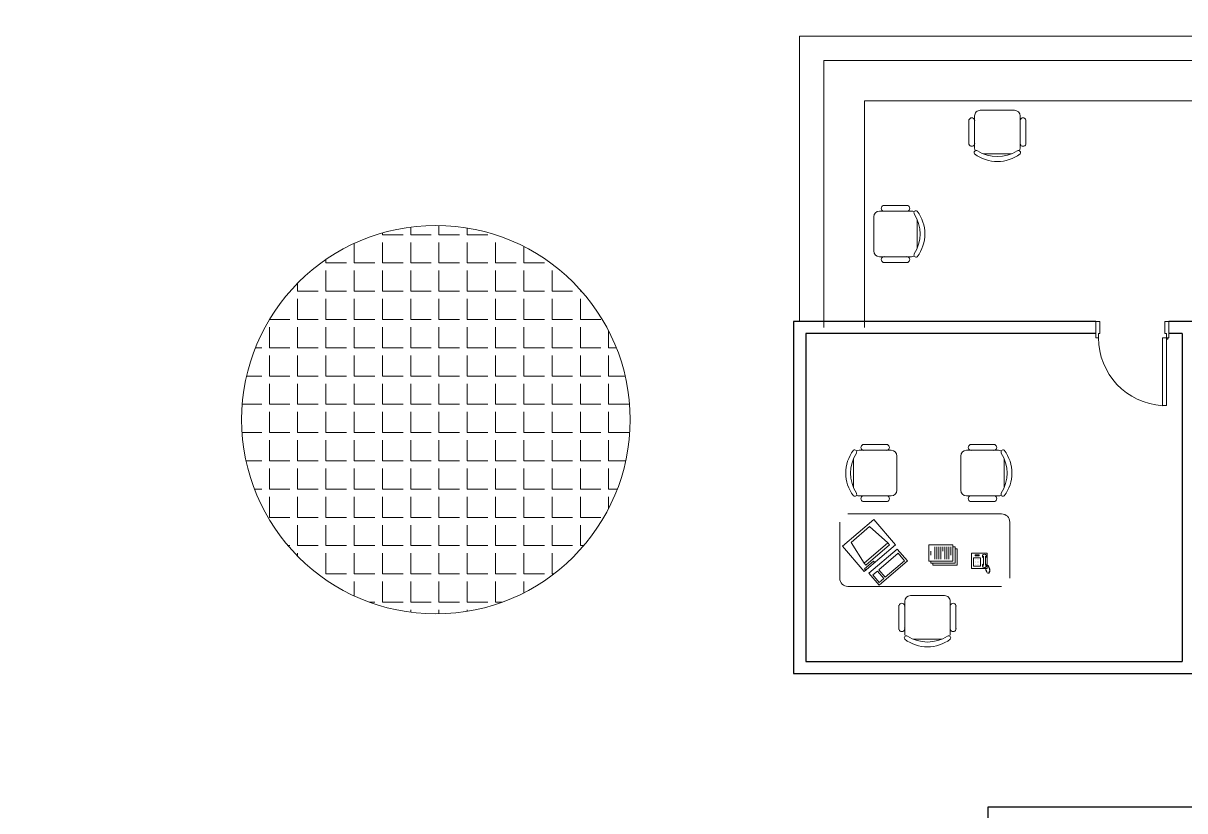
# Model space of a CAD drawing. Extents: x -59 to 582, y -1177 to 100.
# Drawn here: x 235.83 to 250.18, y -856.24 to -846.51 of the extents above; entities that cross this region are included whole.
import ezdxf

# ---------------------------------------------------------------- set-up
doc = ezdxf.new("R2010")
doc.units = 0
doc.header["$LTSCALE"] = 0.15
doc.layers.get('0').update_dxf_attribs({"color": 252})
doc.layers.add('0 sockets', color=252, linetype='Continuous')
doc.layers.add('00', color=252, linetype='Continuous')
for name, color, linetype, lineweight in [('anal', 252, 'Continuous', 20), ('DOOR', 252, 'Continuous', 20), ('elev', 252, 'Continuous', 9), ('sofa', 252, 'Continuous', 9), ('wall', 252, 'Continuous', 30)]:
    doc.layers.add(name, color=color, linetype=linetype, lineweight=lineweight)
doc.styles.add('ROMAND', font='ROMAND.SHX')

# ---------------------------------------------------------------- blocks, each defined once
blk = doc.blocks.new('WQ')
h = blk.add_hatch(color=6)
h.dxf.hatch_style = 1
h.paths.add_polyline_path([(-126.091, 5), (-126.091, -169.521), (126.091, -169.521), (126.091, 5)])
h.paths.add_polyline_path([(121.091, 0), (121.091, -164.521), (-121.091, -164.521), (-121.091, 0)], flags=16)
at = {"layer": '0 sockets', "color": 3, "style": 'ROMAND'}
blk.add_attdef('ACCESS_CONTROL', (-48.663, 7.622), '', height=7.973, dxfattribs=at)
blk = doc.blocks.new('CHAIR7')
for p, q in [((5.12, 15.04), (17.88, 15.04)), ((0, 9), (0, -9)), ((20, 12), (3, 12)), ((23, -7.44), (23, 7.44)), ((3, -12), (20, -12)), ((5.12, -15), (17.88, -15))]:
    blk.add_line(p, q)
for centre, radius, start, end in [((5.56, 13.54), 1.56, 73.7398, 286.2602), ((17.44, 13.54), 1.56, 253.7398, 106.2602), ((3, 9), 3, 90, 180), ((20, 9), 3, 62.41556, 90), ((22.34, 11.12), 1.1, 53.30994, 212.02741), ((4.82, 0), 19.64, 327.57575, 32.42425), ((7, 0), 20, 323.1301, 36.8699), ((3, -9), 3, 180, 270), ((5.56, -13.5), 1.56, 73.7398, 286.2602), ((17.44, -13.5), 1.56, 253.7398, 106.2602), ((20, -9), 3, 270, 297.58444), ((22.34, -11.12), 1.1, 147.97259, 306.69006)]:
    blk.add_arc(centre, radius, start, end)
blk = doc.blocks.new('RECTANG')
for p, q in [((1, 1), (0, 1)), ((0, 1), (0, 0)), ((1, 0), (1, 1)), ((0, 0), (1, 0))]:
    blk.add_line(p, q)
blk = doc.blocks.new('FNPHONE')
for p, q in [((-7.29, 6.54), (-7.29, 1.54)), ((-6.29, 6.54), (-6.29, 1.54)), ((-9.1, 0.22), (-9.7, 0.02)), ((-8.9, 0.62), (-9.5, 0.42)), ((-8.7, 1.02), (-9.3, 0.82)), ((-8.5, 1.42), (-9.1, 1.22)), ((-8.3, 1.82), (-8.9, 1.62)), ((-7.14, 0.56), (-7.5, -0.58)), ((-3.87, 4.85), (-3.87, 4.85)), ((-3.87, 3.91), (-3.87, 3.91)), ((-3.87, 2.97), (-3.87, 2.97)), ((-3.87, 2.03), (-3.87, 2.03)), ((-2.94, 4.85), (-2.94, 4.85)), ((-2.94, 3.91), (-2.94, 3.91)), ((-2.94, 2.97), (-2.94, 2.97)), ((-2.94, 2.03), (-2.94, 2.03)), ((-2, 4.85), (-2, 4.85)), ((-2, 3.91), (-2, 3.91)), ((-2, 2.97), (-2, 2.97)), ((-2, 2.03), (-2, 2.03)), ((-9.3, -0.18), (-9.9, -0.38)), ((-9.3, -0.58), (-9.9, -0.78)), ((-9.3, -0.98), (-9.9, -1.18)), ((-9.3, -1.38), (-9.9, -1.58)), ((-9.1, -1.78), (-9.7, -1.98)), ((-8.9, -2.18), (-9.5, -2.38)), ((-8.43, -2.46), (-9.03, -2.66)), ((-7.9, -1.98), (-8.5, -2.18)), ((-7.7, -1.58), (-8.3, -1.78)), ((-7.5, -1.18), (-8.1, -1.38)), ((-7.3, -0.78), (-7.9, -0.98))]:
    blk.add_line(p, q)
for centre, start, end in [((-6.79, 6.54), 298.49146, 241.50854), ((-6.79, 1.54), 118.49146, 61.50854)]:
    blk.add_arc(centre, 1.05, start, end)
for p, xscale, yscale, zscale in [((-8.21, 0), 8.20528234483245, 8.104073169521023, 8.20528234483245), ((-4.03, 6.72), 2.03125, 0.46875, 2.03125), ((-4.81, 1.25), 3.75, 4.375, 3.75)]:
    blk.add_blockref('RECTANG', p, dxfattribs=dict(xscale=xscale, yscale=yscale, zscale=zscale))
blk = doc.blocks.new('IBMAT', base_point=(61, 306))
for p, q in [((75, 307), (75, 306)), ((81, 307), (75, 307)), ((81, 306), (81, 307))]:
    blk.add_line(p, q)
at = {"xscale": 21, "yscale": 17, "zscale": 21}
blk.add_blockref('RECTANG', (61, 306), dxfattribs=at)
blk = doc.blocks.new('KEYBOARD', base_point=(60, 294))
for p, xscale, yscale, zscale in [((60, 294), 19, 8, 19), ((61, 295), 13, 5, 13), ((75, 295), 3, 5, 3)]:
    blk.add_blockref('RECTANG', p, dxfattribs=dict(xscale=xscale, yscale=yscale, zscale=zscale))
blk = doc.blocks.new('FNCOMP')
for p, q in [((-6.64, 16.23), (-8.5, 3.5)), ((6.08, 16.23), (-6.64, 16.23)), ((8, 3.5), (6.08, 16.23)), ((-8.5, 3.5), (-8.5, 2.04)), ((8, 3.5), (-8.5, 3.5)), ((-8.5, 2.04), (8, 2.04)), ((8, 2.04), (8, 3.5))]:
    blk.add_line(p, q)
at = {"xscale": 1.033846153846154, "yscale": 1.033846153846154, "zscale": 1.033846153846154}
for name, p in [('IBMAT', (-10.86, 0)), ('KEYBOARD', (-10.05, -10.5))]:
    blk.add_blockref(name, p, dxfattribs=at)
blk = doc.blocks.new('ARCH')
at = {"layer": 'elev'}
h = blk.add_hatch(dxfattribs=at)
h.set_pattern_fill('ANGLE', color=256, scale=0.05, style=0)
h.set_pattern_definition([(0, (36.30593, 41.4619), (0, 0.34925), [0.254, -0.09525]), (90, (36.30593, 41.4619), (-0.34925, 2e-17), [0.254, -0.09525])])
h.paths.add_polyline_path([(68.106, 382.262, 0.21525), (68.918, 380.462), (72.093, 380.462, 0.21525), (72.906, 382.262, 1)])
h.paths.add_polyline_path([(72.093, 380.462), (68.918, 380.462, 0.377964)])
at = {"layer": 'anal'}
for p, q in [((75, 387), (75, 383.8)), ((82.2, 387), (75, 387)), ((75.3, 386.7), (75.3, 383.4)), ((82.2, 386.7), (75.3, 386.7)), ((75.8, 386.2), (75.8, 383.4)), ((82.2, 386.2), (75.8, 386.2)), ((75, 383.475), (75, 384.6)), ((75, 383.475), (75, 384.6)), ((75, 383.475), (75, 384.6)), ((75, 383.475), (75, 384.6)), ((75, 383.475), (75, 384.6)), ((75, 383.475), (75, 384.6)), ((75, 383.475), (75, 384.6)), ((75, 383.475), (75, 384.6)), ((75, 383.475), (75, 384.6)), ((75, 383.475), (75, 384.6)), ((75, 383.475), (75, 384.6)), ((75, 383.475), (75, 384.6)), ((75, 383.475), (75, 384.6)), ((75, 383.475), (75, 384.6)), ((75, 383.475), (75, 384.6)), ((75, 383.475), (75, 384.6)), ((75, 383.475), (75, 384.6)), ((75, 383.475), (75, 384.6)), ((75, 383.8), (75, 383.475))]:
    blk.add_line(p, q, dxfattribs=at)
blk.add_circle((70.506, 382.262), 2.4, dxfattribs=at)
at = {"layer": 'DOOR'}
for p, q in [((79.561, 383.475), (79.511, 383.475)), ((78.711, 383.325), (78.691, 383.325))]:
    blk.add_line(p, q, dxfattribs=at)
for points in [[(78.691, 383.325), (78.691, 383.275), (78.661, 383.275), (78.661, 383.475), (78.711, 383.475), (78.711, 383.325)], [(79.511, 383.475), (79.511, 383.325), (79.531, 383.325), (79.531, 383.275), (79.561, 383.275), (79.561, 383.475)]]:
    blk.add_lwpolyline(points, dxfattribs=at)
blk.add_lwpolyline([(79.531, 383.275), (79.531, 382.435), (79.483, 382.435), (79.483, 383.275)], close=True, dxfattribs=at)
blk.add_circle((79.541, 383.265), 0.01, dxfattribs=at)
blk.add_arc((79.536, 383.278), 0.845, 180.2218, 266.3889, dxfattribs=at)
at = {"layer": 'sofa'}
for p, q in [((75.596, 381.097), (77.496, 381.097)), ((77.596, 380.997), (77.596, 380.302))]:
    blk.add_line(p, q, dxfattribs=at)
blk.add_lwpolyline([(77.496, 380.202), (75.596, 380.202, -0.414214), (75.496, 380.302), (75.496, 380.997)], format="xyb", dxfattribs=at)
for points in [[(76.595, 380.714), (76.895, 380.714), (76.895, 380.514), (76.595, 380.514), (76.595, 380.714)], [(76.895, 380.689), (76.92, 380.689), (76.92, 380.489), (76.62, 380.489), (76.62, 380.514)], [(76.62, 380.639), (76.62, 380.589)], [(76.92, 380.664), (76.945, 380.664), (76.945, 380.464), (76.645, 380.464), (76.645, 380.489)], [(76.67, 380.689), (76.67, 380.539)], [(76.695, 380.689), (76.695, 380.539)], [(76.72, 380.689), (76.72, 380.539)], [(76.745, 380.689), (76.745, 380.539)], [(76.77, 380.689), (76.77, 380.639)], [(76.795, 380.689), (76.795, 380.539)], [(76.82, 380.689), (76.82, 380.539)], [(76.845, 380.689), (76.845, 380.539)], [(76.87, 380.689), (76.87, 380.589)]]:
    blk.add_lwpolyline(points, dxfattribs=at)
blk.add_arc((77.496, 380.997), 0.1, 0, 90, dxfattribs=at)
at = {"layer": 'wall'}
for p, q in [((74.925, 383.475), (74.925, 379.125)), ((78.661, 383.475), (74.925, 383.475)), ((80.039, 383.475), (79.561, 383.475)), ((75.075, 383.325), (75.075, 379.275)), ((78.661, 383.325), (75.075, 383.325)), ((79.725, 383.325), (79.561, 383.325)), ((79.725, 383.325), (79.725, 379.275)), ((75.075, 379.275), (79.725, 379.275)), ((74.925, 379.125), (91.875, 379.125)), ((82.275, 377.475), (77.325, 377.475)), ((77.325, 377.475), (77.325, 377.17))]:
    blk.add_line(p, q, dxfattribs=at)
at = {"layer": 'sofa', "yscale": 0.0234375, "zscale": 0.0234375}
for p, xscale, rotation in [((77.443, 386.085), 0.0234375, 270), ((75.915, 384.557), -0.0234375, 180)]:
    blk.add_blockref('CHAIR7', p, dxfattribs=dict(at, xscale=xscale, rotation=rotation))
at = {"layer": 'sofa', "extrusion": (0, 0, -1), "xscale": 0.0234375, "yscale": 0.0234375, "zscale": -0.0234375}
for name, p in [('CHAIR7', (-76.203, 381.602)), ('FNPHONE', (-77.124, 380.423))]:
    blk.add_blockref(name, p, dxfattribs=at)
at = {"layer": 'sofa', "xscale": 0.0234375, "yscale": 0.0234375, "zscale": 0.0234375}
blk.add_blockref('CHAIR7', (76.99, 381.602), dxfattribs=at)
at = {"layer": 'sofa', "extrusion": (0, 0, -1), "zscale": -0.0234375}
for name, p, xscale, yscale, rotation in [('FNCOMP', (-75.992, 380.55), 0.02343749999997079, 0.02343749999997079, 319.3987053547845), ('CHAIR7', (-76.58, 380.088), 0.0234375, 0.0234375, 270)]:
    blk.add_blockref(name, p, dxfattribs=dict(at, xscale=xscale, yscale=yscale, rotation=rotation))

msp = doc.modelspace()

# ---------------------------------------------------------------- block references
at = {"layer": '0 sockets', "color": 3}
msp.add_blockref('WQ', (244.611, -795.277), dxfattribs=at)
at = {"layer": '00', "color": 3}
msp.add_blockref('ARCH', (170.422, -1233.673), dxfattribs=at)

doc.saveas('drawing.dxf')
